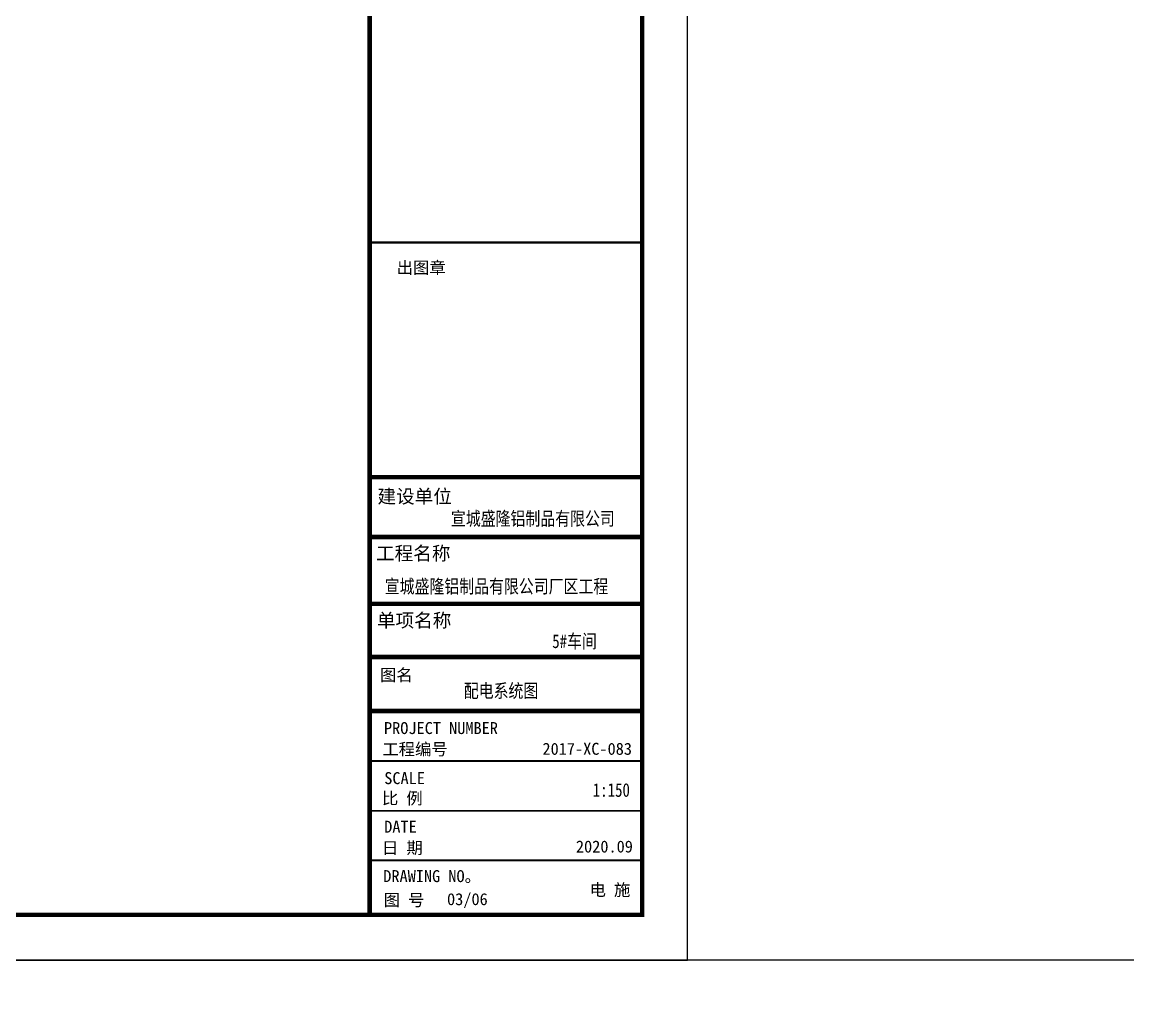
# Model space of a CAD drawing. Extents: x 1060579 to 1383165, y 581819 to 1037910.
# Drawn here: x 1280879 to 1305181, y 782659 to 804039 of the extents above; entities that cross this region are included whole.
import ezdxf

# ---------------------------------------------------------------- set-up
doc = ezdxf.new("R2010")
doc.units = 0
doc.header["$LTSCALE"] = 1000
doc.header["$MEASUREMENT"] = 0
for name, color, linetype in [('PUB_TITLE', 4, 'Continuous'), ('TEXT', 143, 'Continuous'), ('图框', 7, 'Continuous')]:
    doc.layers.add(name, color=color, linetype=linetype)
doc.styles.add('-黑体', font='simhei.ttf', dxfattribs={"width": 0.8})
doc.styles.add('宋体', font='')
doc.styles.add('黑体', font='simhei.ttf')
doc.styles.get('宋体').set_extended_font_data('NSimSun')

# ---------------------------------------------------------------- blocks, each defined once
blk = doc.blocks.new('A$C31D40216')
at = {"layer": '图框', "color": 4}
for points, const_width in [([(74, 60000), (74, 0)], 148), ([(74, 14429), (9055, 14429)], 149), ([(74, 12453), (9058, 12453)], 149), ([(74, 10252), (9088, 10252)], 149), ([(74, 8496), (9088, 8496)], 149), ([(74, 6719), (9088, 6719)], 149), ([(74, 5071), (9088, 5071)], 60.5), ([(74, 3426), (9088, 3426)], 60.5), ([(74, 1793), (9088, 1793)], 60.5)]:
    blk.add_lwpolyline(points, dxfattribs=dict(at, const_width=const_width))
at = {"layer": '图框', "color": 0, "const_width": 75}
blk.add_lwpolyline([(74, 22160), (9088, 22160)], dxfattribs=at)
at = {"layer": 'TEXT', "color": 3, "style": '-黑体', "width": 0.8}
for s, height, p in [('宣城盛隆铝制品有限公司', 450.22, (2752, 12837)), ('宣城盛隆铝制品有限公司厂区工程', 450.22, (571, 10603)), ('5#车间', 450.2, (6092, 8794)), ('1:150', 450.2, (7429, 3890))]:
    blk.add_text(s, height=height, dxfattribs=at).set_placement(p)
at = {"layer": '图框', "color": 4}
for s, height, style, p in [('出图章', 394.4, '黑体', (967, 21139)), ('建设单位', 450, '黑体', (331, 13570)), ('工程名称', 450, '黑体', (282, 11692)), ('单项名称', 450, '黑体', (312, 9482)), ('图名', 394.4, '黑体', (415, 7709)), ('工程编号', 394.4, '黑体', (493, 5262)), ('2017-XC-083', 394.42, '宋体', (5770, 5275)), ('SCALE', 394.4, '黑体', (555, 4308)), ('比 例', 394.4, '黑体', (479, 3644)), ('DATE', 394.4, '黑体', (553, 2706)), ('日 期', 394.4, '黑体', (479, 2011)), ('2020.09', 394.4, '宋体', (6874, 2053)), ('DRAWING NO。', 394.42, '黑体', (522, 1078)), ('图 号', 394.4, '黑体', (535, 291))]:
    blk.add_text(s, height=height, dxfattribs=dict(at, style=style)).set_placement(p)
at = {"layer": '图框', "color": 0, "style": '黑体'}
blk.add_text('PROJECT NUMBER', height=394.42, dxfattribs=at).set_placement((546, 5959))
at = {"layer": '图框', "color": 3, "style": '宋体'}
blk.add_text('电 施', height=394.4, dxfattribs=at).set_placement((7323, 625))

msp = doc.modelspace()

# ---------------------------------------------------------------- linework, layer by layer
at = {"layer": 'PUB_TITLE'}
for points in [[(1236105, 783419), (1295505, 783419), (1295505, 825419), (1236105, 825419)], [(1236105, 716219), (1354985, 716219), (1354985, 783419), (1236105, 783419)]]:
    msp.add_lwpolyline(points, close=True, dxfattribs=at)
at = {"layer": 'PUB_TITLE', "const_width": 100}
msp.add_lwpolyline([(1238605, 784419), (1294505, 784419), (1294505, 824419), (1238605, 824419)], close=True, dxfattribs=at)

# ---------------------------------------------------------------- block references
at = {"xscale": 0.6666666666666666, "yscale": 0.6666666666666666, "zscale": 0.6666666666666666}
msp.add_blockref('A$C31D40216', (1288468, 784419), dxfattribs=at)

# ---------------------------------------------------------------- texts
at = {"layer": 'TEXT', "color": 3, "style": '-黑体', "width": 0.8}
msp.add_text('配电系统图', height=300.1, dxfattribs=at).set_placement((1290586, 789192))
at = {"layer": '图框', "color": 3, "style": '宋体'}
msp.add_text('03/06', height=262.9, dxfattribs=at).set_placement((1290218, 784631))

doc.saveas('drawing.dxf')
